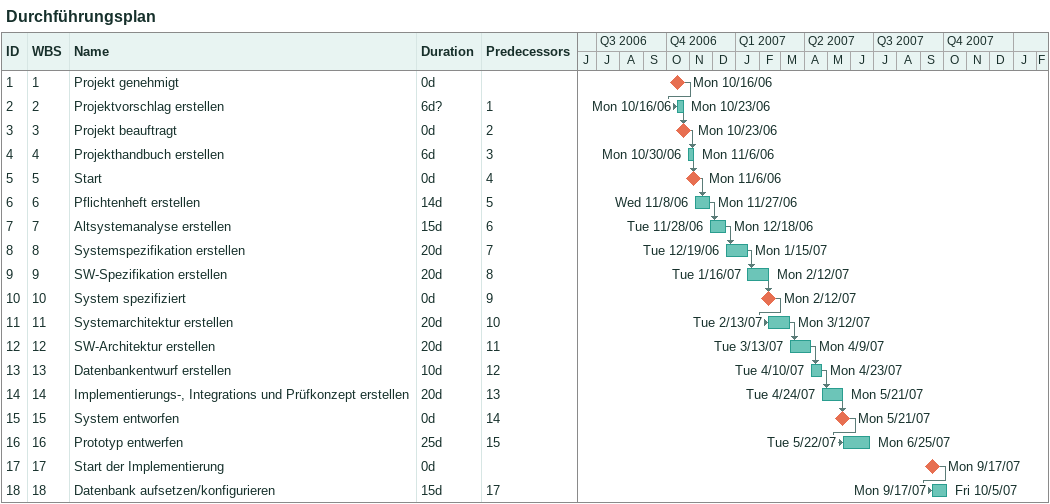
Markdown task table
Durchführungsplan

| ID | WBS | Task | Duration | Start | Finish | Predecessors |
|---|---|---|---|---|---|---|
| 1 | 1 | Projekt genehmigt | 0d | 2006-10-16 | 2006-10-16 |  |
| 2 | 2 | Projektvorschlag erstellen | 6d? | 2006-10-16 | 2006-10-23 | 1 |
| 3 | 3 | Projekt beauftragt | 0d | 2006-10-23 | 2006-10-23 | 2 |
| 4 | 4 | Projekthandbuch erstellen | 6d | 2006-10-30 | 2006-11-06 | 3 |
| 5 | 5 | Start | 0d | 2006-11-06 | 2006-11-06 | 4 |
| 6 | 6 | Pflichtenheft erstellen | 14d | 2006-11-08 | 2006-11-27 | 5 |
| 7 | 7 | Altsystemanalyse erstellen | 15d | 2006-11-28 | 2006-12-18 | 6 |
| 8 | 8 | Systemspezifikation erstellen | 20d | 2006-12-19 | 2007-01-15 | 7 |
| 9 | 9 | SW-Spezifikation erstellen | 20d | 2007-01-16 | 2007-02-12 | 8 |
| 10 | 10 | System spezifiziert | 0d | 2007-02-12 | 2007-02-12 | 9 |
| 11 | 11 | Systemarchitektur erstellen | 20d | 2007-02-13 | 2007-03-12 | 10 |
| 12 | 12 | SW-Architektur erstellen | 20d | 2007-03-13 | 2007-04-09 | 11 |
| 13 | 13 | Datenbankentwurf erstellen | 10d | 2007-04-10 | 2007-04-23 | 12 |
| 14 | 14 | Implementierungs-, Integrations und Prüfkonzept erstellen | 20d | 2007-04-24 | 2007-05-21 | 13 |
| 15 | 15 | System entworfen | 0d | 2007-05-21 | 2007-05-21 | 14 |
| 16 | 16 | Prototyp entwerfen | 25d | 2007-05-22 | 2007-06-25 | 15 |
| 17 | 17 | Start der Implementierung | 0d | 2007-09-17 | 2007-09-17 |  |
| 18 | 18 | Datenbank aufsetzen/konfigurieren | 15d | 2007-09-17 | 2007-10-05 | 17 |
